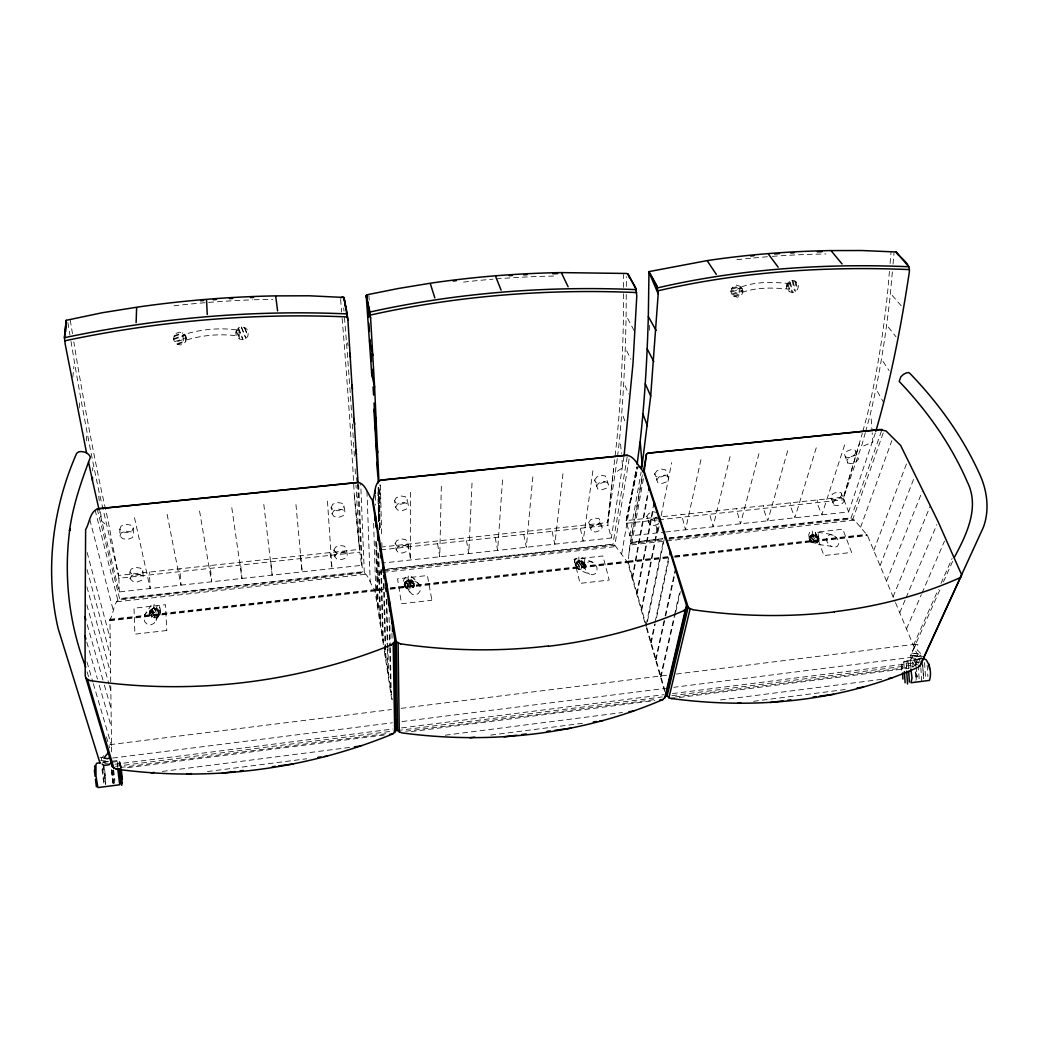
<?xml version="1.0" encoding="UTF-8"?>
<svg xmlns="http://www.w3.org/2000/svg" width="1039" height="1039" viewBox="0 0 1039 1039"><rect width="100%" height="100%" fill="white"/><g stroke="black" fill="none" stroke-linecap="round" stroke-linejoin="round"><path stroke-width="0.75" stroke-dasharray="5 3.75" d="M413.366 583.671L412.561 580.554L408.872 579.372L404.496 582.528L404.145 585.502L405.21 587.529L407.392 588.853L410.132 589.126L414.34 586.503L414.678 583.528L411.418 580.191L406.158 580.788L406.976 581.619L410.924 581.178L413.366 583.671L414.678 583.528M623.556 293.777L623.452 316.207A476.862 83.25 86.4 0 1 616.698 441.692L607.841 520.357L607.958 525.279L611.322 537.955L382.755 563.021M623.582 287.361L623.647 274.556M626.257 294.44L626.088 317.038A477.174 83.886 86.5 0 1 619.192 442.588L617.491 456.991M626.322 286.374L626.4 276.686M646.479 626.231L628.076 561.8L629.907 545.02L642.44 474.265M739.3 287.764L739.197 293.453C755.626 286.998 772.808 287.491 789.056 289.206L789.237 283.53C772.665 281.985 754.95 281.231 739.3 287.764L741.43 287.972L742.288 289.128L741.327 292.894M92.679 470.875L92.744 467.654M441.328 486.226L439.757 556.774L437.133 541.007M379.352 529.669L379.949 484.745M117.576 766.782L117.706 762.055L118.875 760.34L111.16 761.314M379.222 529.228L380.248 492.811M105.679 784.341L104.757 769.392M472.018 483.083L468.784 553.579L465.992 537.89M86.341 440.822L86.549 436.302M660.064 516.915L626.179 520.578L638.115 466.368L626.179 520.578L629.881 535.916L663.947 532.176M186.163 338.48L184.994 334.753L182.435 332.766L179.202 332.233L176.175 333.298L174.162 335.675L173.63 339.545L174.851 342.454L177.435 344.428L180.656 344.961L183.682 343.896L185.695 341.532L186.163 338.48L174.851 342.454M585.217 566.502L583.983 566.112L584.1 564.528L581.489 562.099L575.346 563.411L575.087 566.32L578.541 569.58L583.645 569.008L585.113 567.307L585.36 564.385L581.892 561.138L576.814 561.709L575.346 563.411M583.983 566.112L584.321 562.93L581.723 560.489L577.905 560.917L576.58 563.8M413.353 587.853L413.99 578.697L411.405 576.567L410.522 589.061M502.525 479.953L497.629 550.423L494.668 534.786M407.392 588.516L408.301 576.022M404.807 586.36L405.496 577.229L403.716 579.84L403.47 583.178L404.807 586.36L412.171 594.308L415.405 594.866L418.327 593.607L420.146 590.866L420.379 587.386L418.964 584.113L413.99 578.697M79.172 408.028L79.834 400.184M111.615 751.885L109.939 619.322C114.55 613.283 112.641 600.01 121.94 598.321L360.195 572.021C369.209 571.71 369.468 584.814 374.741 589.581L383.43 644.998M889.423 271.348L887.553 293.297A466.433 141.317 88.5 0 1 866.838 416.756L862.734 431.704M890.085 263.503L891.007 252.529M892.332 271.971L890.358 294.089A466.732 142.018 88.5 0 1 869.474 417.6L865.76 431.068M893.033 264.075L894.021 253.009M532.838 476.849L526.305 547.28L523.188 531.708M72.795 377.365L73.886 366.507M380.456 547.124L607.724 522.578L613.529 468.888M562.956 473.758L554.813 544.15L551.527 528.643M617.296 458.589L607.724 522.578M623.971 456.524L611.322 537.955M592.892 470.693L583.152 541.046L579.71 525.604M382.534 569.917L379.962 572.684L375.767 590.853L392.339 699.715M665.492 532.007L848.629 511.915L843.928 499.707L844.11 494.876L862.331 433.211M236.437 330.389L235.983 334.233L237.139 337.13L239.658 339.104L242.827 339.636L245.827 338.571L247.853 336.22L248.295 332.376L247.139 329.48L244.646 327.506L241.464 326.973L238.451 328.025L236.437 330.389L239.606 338.285M404.145 584.71L405.457 584.554L406.976 581.619M627.192 456.835L612.893 544.488L384.144 569.736M629.089 458.978L614.867 545.241L627.673 562.528L645.933 626.296M621.686 553.852L636.621 466.862M629.881 535.916L641.115 472.018M628.998 553.047L642.79 474.836M643.401 478.654L632.037 542.371L629.907 545.02L854.59 520.162L867.5 535.553L894.943 601.269M632.128 578.074L647.959 492.018M632.647 578.022L648.219 493.551M636.66 593.892L653.973 502.85M637.18 593.827L653.349 509.071M641.258 609.958L658.323 523.266M626.179 520.578L636.66 467.667M641.79 609.893L658.583 524.773M659.025 526.604L657.791 532.851L653.934 517.578M661.181 515.682L671.688 462.615M156.084 620.686L156.811 617.062L155.811 613.659L153.356 611.348L150.097 610.763L146.902 612.075L144.629 614.906L143.876 618.517L144.85 621.958L147.317 624.296L150.603 624.868L153.811 623.556L159.954 613.867L160.655 610.374L159.681 607.088L157.292 604.88L154.655 617.88M157.759 616.621L159.681 607.088M151.486 617.322L154.149 604.308M646.258 624.725L663.596 539.618M647.44 621.504L664.168 539.553M149.109 615.075L151.071 605.568L144.629 614.906M650.687 642.92L654.674 624.01M655.012 622.439L668.96 556.294M651.232 642.855L655.232 623.945M656.557 617.647L669.22 557.8M914.904 665.999L912.684 662.233L910.242 661.168L903.787 661.986L901.969 663.934L901.255 670.947M655.531 659.817L664.778 617.478M665.129 615.906L675.064 570.424M656.077 659.752L665.35 617.4M665.687 615.841L675.649 570.359M700.948 459.615L685.519 529.812L681.519 514.604M915.177 666.324L916.099 662.142L917.969 660.194L918.164 663.389M916.177 679.844L916.437 671.324M660.453 676.999L674.051 616.945M674.402 615.361L679.779 591.659M660.999 676.934L675.35 613.711M675.714 612.14L680.376 591.594M730.04 456.628L713.105 526.786L708.949 511.643M758.951 453.666L740.521 523.773L736.222 508.694M730.859 291.323L731.664 288.413L733.742 286.154L736.56 285.154L740.249 286.361L742.262 288.284L742.95 291.076L742.145 293.985L740.054 296.232L737.248 297.232L733.56 296.011L731.56 294.115L730.859 291.323L741.339 287.595M865.344 432.562L862.045 444.536L843.759 497.071L661.596 516.76M875.358 432.925L848.629 511.915M787.237 283.699L786.406 286.608C786.393 289.959 789.536 292.466 792.731 292.478L795.51 291.491L797.601 289.245L798.446 286.348L797.809 283.569L794.848 280.985L792.108 280.465L789.315 281.452L787.237 283.699L789.004 291.271M787.679 450.718L767.782 520.786L764.133 510.85L763.327 505.759M159.824 615.127L160.474 612.854L159.474 609.958L154.279 607.802L150.733 609.841L150.603 613.14L149.213 613.296L150.213 616.205L155.11 617.854L157.863 616.958L159.824 615.127L157.564 609.386M149.213 613.296L149.876 611.036L151.85 609.205L157.383 608.594L156.733 609.607L152.577 610.075L150.603 613.14M843.759 497.071L859.461 443.679M812.992 542.423L813.264 541.501M819.057 540.228L817.81 539.851L817.719 538.332L814.914 535.981L815.186 535.072L812.563 534.812L810.355 535.605L808.874 538.033L810.394 541.968L815.355 543.462L818.784 541.02L818.927 538.189L815.186 535.072M816.238 447.796L794.887 517.812L791.095 507.915L790.289 502.85M357.637 497.941L358.663 494.694L358.156 485.07M809.134 537.241L810.368 537.618L811.797 534.799L815.433 534.384L818.238 536.734L817.81 539.851M844.629 444.887L821.836 514.85L817.914 505.006L817.096 499.954M881.488 430.99L850.967 518.201L669.064 538.28M883.189 433.003L852.98 518.929L666.051 539.579M860.63 527.215L891.839 440.588M873.747 550.501L906.761 463.095M880.085 565.697L914.073 478.044M886.527 581.126L922.229 491.499M119.823 529.189L121.095 526.046L125.589 524.318L130.654 525.059L133.291 527.799L133.473 534.566L132.174 537.708L127.68 539.41L122.628 538.696L119.953 535.981L119.823 529.189L122.485 531.929L127.511 532.643L131.979 530.942L133.291 527.799M119.953 535.981L121.251 532.825L125.758 531.111L130.836 531.838L133.473 534.566M893.085 596.815L930.386 505.655M378.56 521.357L377.988 495.837L379.352 492.577L379.17 487.759M899.748 612.75L905.398 599.295M906.034 597.802L936.827 524.578M578.658 568.788L579.061 567.826M581.489 562.099L581.892 561.138M129.927 572.034L131.187 569.086L135.538 567.45L140.395 568.099L142.927 570.632L143.135 577.32L141.849 580.256L137.525 581.892L132.654 581.256L130.096 578.736L129.927 572.034L132.472 574.567L137.317 575.203L141.642 573.58L142.927 570.632M130.096 578.736L131.369 575.788L135.719 574.151L140.603 574.788L143.135 577.32M906.515 628.959L921.32 594.711M921.97 593.217L944.503 541.098M913.398 645.427L938.347 589.347M940.97 583.437L952.14 558.346M918.905 662.272L915.697 661.96L912.787 660.362L910.956 657.908L910.684 655.284L940.815 587.788M943.425 581.918L953.257 559.904M919.476 662.051L915.593 662.544L910.385 660.31L913.411 653.83L917.294 653.349L920.047 655.077L921.476 658.453L913.697 659.44M407.392 588.061L407.898 587.074M410.924 581.178L411.418 580.191M331.142 507.331L332.844 504.188L337.35 502.499L342 503.253L344.052 505.993L344.987 512.539L343.247 515.656L338.753 517.344L334.103 516.617L332.025 513.889L331.142 507.331L333.22 510.058L337.844 510.785L342.325 509.11L344.052 505.993M332.025 513.889L333.74 510.759L338.259 509.058L342.922 509.811L344.987 512.539M333.909 550.047L335.558 547.098L339.909 545.488L344.403 546.15L346.377 548.696L347.286 555.177L345.61 558.099L341.26 559.696L336.779 559.06L334.766 556.527L333.909 550.047L335.909 552.579L340.376 553.229L344.701 551.618L346.377 548.696M334.766 556.527L336.428 553.592L340.805 551.982L345.299 552.631L347.286 555.177M394.521 500.772L396.353 497.642L400.859 495.954L405.392 496.707L407.275 499.447L408.418 505.928L406.561 509.045L402.067 510.72L397.534 509.98L395.625 507.266L394.521 500.772L396.43 503.499L400.937 504.227L405.431 502.564L407.275 499.447M395.625 507.266L397.469 504.136L401.989 502.447L406.535 503.201L408.418 505.928M395.145 543.436L396.911 540.501L401.262 538.89L405.639 539.566L407.457 542.111L408.574 548.527L406.769 551.436L402.431 553.034L398.054 552.384L396.21 549.865L395.145 543.436L396.976 545.969L401.34 546.631L405.678 545.033L407.457 542.111M185.812 340.298L186.007 336.376L185.163 335.142L182.721 334.948L183.487 340.896C201.618 335.065 220.281 333.337 239.347 336.129L238.684 330.207C220.047 327.337 200.644 329.181 182.721 334.948M396.21 549.865L397.989 546.93L402.366 545.319L406.743 545.982L408.574 548.527M152.123 616.776L152.785 615.75M594.62 480.057L596.828 476.953L601.334 475.291L605.49 476.057L608.659 485.083L606.425 488.161L601.919 489.824L597.763 489.07L594.62 480.057L595.996 482.784L600.139 483.538L604.633 481.888L606.854 478.797M596.386 486.356L598.607 483.252L603.139 481.589L607.308 482.343L608.659 485.083M588.619 522.578L590.749 519.656L595.113 518.071L599.139 518.747L602.191 527.513L600.048 530.409L595.698 531.994L591.672 531.332L588.619 522.578L589.97 525.111L593.996 525.773L598.334 524.201L600.464 521.292M590.321 528.799L592.451 525.89L596.828 524.292L600.867 524.981L602.191 527.513M810.368 537.618L811.277 536.384L814.914 535.981M654.674 473.849L656.999 470.745L661.505 469.096L665.557 469.862L668.765 478.823L666.415 481.901L661.908 483.538L657.869 482.797L654.674 473.849L655.895 476.563L659.934 477.317L664.428 475.68L666.752 472.589M656.635 480.083L658.973 476.979L663.505 475.33L667.558 476.096L668.765 478.823M658.116 524.098L653.752 525.669L649.83 524.994L646.752 516.305L648.985 513.396L653.349 511.811L657.271 512.5M648.635 522.474L650.869 519.565L655.245 517.98L659.181 518.669M103.692 755.717L101.419 758.249L101.458 762.119L109.121 761.158M918.216 656.492L914.567 656.193L912.645 654.206L912.45 651.115L914.528 647.674L917.957 644.855L916.112 644.128L915.19 644.972L917.333 650.063L922.242 655.038L918.216 656.492L673.804 687.311M810.654 541.176L811.511 540.566M816.654 536.916L817.511 536.306M617.348 471.238L622.647 467.641L621.556 455.043M576.398 567.489L577.372 566.865M583.178 563.06L584.152 562.424M405.197 586.736L406.249 586.074M412.561 582.165L413.613 581.515M150.032 615.4L151.213 614.724M156.733 609.607L158.292 610.633L159.474 609.958M863.721 445.9L872.851 441.991L872.176 432.782M656.219 517.942L651.869 519.513L647.959 518.838L646.752 516.305M731.664 288.413L739.339 285.686M732.573 289.102L740.249 286.361M731.768 292.024L742.262 288.284M731.56 294.115L742.028 290.375M732.469 294.803L742.95 291.076M733.56 296.011L741.223 293.284M734.469 296.712L742.145 293.985M174.162 335.675L182.435 332.766M174.084 336.493L182.383 333.571M173.708 338.727L184.994 334.753M173.63 339.545L184.942 335.571M174.929 341.623L186.215 337.662M177.5 343.597L185.747 340.701M177.435 344.428L185.695 341.532M789.237 283.53L787.12 284.089L786.965 288.998M238.684 330.207L236.373 330.805L235.775 332.155L236.944 335.935M102.718 762.457L105.614 762.003M207.462 771.535L306.674 758.769M490.746 735.093L583.71 723.144M753.535 701.299L847.538 689.208M115.576 766.314L394.339 730.937M397.547 730.521L662.324 696.922M671.882 695.701L917.515 664.531M120.355 767.496L388.326 733.43M405.691 731.222L656.583 699.338M675.337 696.948L913.632 666.661M127.472 767.678L386.326 734.755M411.171 731.586L654.869 700.585M679.233 697.494L908.917 668.272M162.37 771.419L349.585 747.444M445.289 735.196L622.413 712.52M720.469 699.961L883.851 679.051M912.294 656.051L920.047 655.077M112.615 758.054L392.404 722.78M402.054 721.56L665.765 688.325M103.432 762.288L109.615 761.509M920.268 658.986L903.475 661.116L907.644 662.025L909.982 666.077M112.03 762.197L119.615 761.236L121.381 767.289M115.017 764.236L392.924 729.014M401.548 727.923L663.843 694.688M672.454 693.597L918.788 662.388M109.835 744.677L391.469 709.559M401.119 708.351L668.272 675.038M676.324 674.025L916.112 644.128M158.292 610.633L158.915 612.205L160.305 612.049M575.19 565.528L576.463 565.385M584.1 564.528L585.36 564.385M809.238 539.28L810.459 539.137M817.719 538.332L818.927 538.189M109.939 619.322L374.741 589.581M375.832 589.464L383.885 588.555M390.326 587.827L627.037 561.242M628.076 561.125L668.389 556.605M674.843 555.878L866.734 534.332M109.744 620.049L375.04 590.23M383.742 589.256L375.728 590.152L373.572 521.578M390.157 588.529L627.413 561.865M628.076 561.8L672.999 556.748M674.61 556.566L867.175 534.929M109.679 620.764L375.222 590.905M375.767 590.853L383.794 589.944M390.209 589.23L627.673 562.528M628.192 562.463L673.168 557.411M674.766 557.229L867.5 535.553M387.82 568.982L610.763 544.371L614.867 545.241L384.118 570.736M662.83 538.631L632.037 542.371L662.622 538.994M669.246 537.916L848.902 518.097L854.59 520.162M630.608 543.501L664.441 539.761M116.628 601.815L365.715 574.255M383.183 572.32L616.374 546.527M119.264 591.918L118.901 578.255L359.78 552.164L361.663 565.333L119.264 591.918L99.51 511.695M380.729 549.891L607.958 525.279M626.413 523.279L657.219 519.942M658.739 519.773L843.928 499.707M71.003 341.389L74.899 364.884A500.356 44.326 82.6 0 0 99.627 494.46L118.563 575.424L359.494 549.397L355.987 485.109M914.411 659.726L918.112 659.336M912.047 653.154L920.762 654.012M910.684 655.284L922.593 656.44M910.956 657.908L922.879 659.077M912.787 660.362L921.528 661.22M99.965 757.301L103.173 757.613M100.679 760.47L108.731 761.275M104.731 763.574L109.459 764.042M811.069 540.735L809.836 532.189L808.706 534.63C809.732 547.021 826.524 544.15 835.122 547.306L837.603 546.137L838.733 543.579C838.226 531.968 823.005 534.254 815.277 531.578L816.992 543.267M576.359 567.086L576.216 558.203L574.723 560.748L574.775 563.995C577.697 570.762 586.269 572.996 592.801 574.762L595.529 573.554L597.048 570.879L596.957 567.502L595.282 564.32L592.477 562.177L581.931 557.566L582.165 569.723M833.239 535.202L830.096 534.669L827.628 535.838L826.486 538.371L826.979 541.605L828.979 544.683L831.966 546.774M592.477 562.177L589.295 561.618L586.58 562.826L585.048 565.476L585.113 568.84L586.775 572.034L589.594 574.216M833.733 504.993L837.343 505.681L841.694 504.123L844.265 501.253L841.058 492.733L837.447 492.031L833.083 493.59L830.538 496.486L833.733 504.993L832.979 502.473L835.538 499.577L839.915 498.019L843.525 498.707M831.304 499.019L834.901 499.707L839.239 498.162L841.798 495.265L841.058 492.733M847.707 462.965L851.422 463.719L855.928 462.108L858.604 459.043L855.279 450.29L851.577 449.497L847.058 451.134L844.408 454.212L847.707 462.965L846.967 460.251L849.629 457.186L854.162 455.55L857.889 456.329M845.149 456.926L848.85 457.692L853.344 456.069L856.006 453.004L855.279 450.29M404.496 582.528L405.729 582.931M413.106 585.308L414.34 585.71M149.876 611.036L151.097 611.439M158.422 613.906L159.655 614.322M418.964 584.113L416.301 581.905L413.08 581.333L410.171 582.593L408.353 585.308L408.106 588.762L409.496 592.061M810.355 535.605L811.277 536.384M816.901 541.085L817.836 541.877M104.978 523.916L101.614 521.046L100.523 511.733M576.814 561.709L577.684 562.515M582.879 567.398L583.749 568.216M411.86 586.619L412.665 587.464M892.202 295.349L901.462 306.089M151.85 609.205L152.577 610.075M156.954 615.283L157.681 616.153M888.319 327.142L895.982 336.753M815.433 534.384L818.329 538.267M813.459 534.202L818.784 541.02M811.797 534.799L817.576 542.67M810.888 536.02L813.784 539.903M810.095 536.41L815.355 543.462M808.874 538.033L812.732 543.215M883.046 361.455L889.046 370.572M581.723 560.489L584.217 564.515M581.788 561.943L585.113 567.307M579.697 560.294L583.113 565.8M579.113 561.683L583.645 569.008M577.905 560.917L581.308 566.424M576.801 562.19L579.281 566.229M576.71 562.502L581.243 569.84M575.242 564.203L578.541 569.58M915.528 671.973L918.528 679.753M877.384 391.443L883.721 402.703M627.582 318.363L634.985 332.233M410.924 579.567L413.106 583.71M411.431 580.996L414.34 586.503M408.872 579.372L411.86 585.022M408.704 580.723L412.665 588.256M406.963 580.009L409.95 585.671M406.171 581.58L410.132 589.126M407.885 585.477L405.717 581.321L405.457 584.554M404.496 583.334L407.392 588.853M626.699 350.779L630.907 359.234M625.101 385.69L628.543 393.898M895.501 602.607L920.398 662.181M236.476 331.194L239.658 339.104M241.464 326.973L245.775 337.766M241.516 327.766L245.827 338.571M238.451 328.025L242.775 338.818M238.502 328.831L242.827 339.636M244.646 327.506L247.789 335.402M244.697 328.298L247.853 336.22M157.941 609.036L158.915 612.205M156.382 608.01L158.071 612.309M154.279 607.802L157.863 616.958M152.214 608.464L154.525 614.361M152.032 610.01L155.11 617.854M150.733 609.841L152.421 614.153M150.058 611.828L152.304 617.582M812.563 534.812L812.94 535.786M815.238 541.683L815.615 542.67M623.062 416.145L625.764 423.509M87.12 671.856L88.951 678.051M106.407 736.898L108.238 743.093M86.964 661.986L92.874 682.104M93.328 683.649L111.524 745.521M86.795 642.128L97.458 679.051M99.237 685.195L111.238 726.742M646.907 627.751L664.765 690.039M646.362 627.816L664.622 691.571M108.952 745.573L109.627 747.924M87.224 624.699L103.939 683.519M104.368 685.065L110.965 708.286M86.834 604.828L108.965 683.961M109.407 685.519L110.705 690.169M86.899 586.866L110.446 672.363M87.055 569.606L110.186 654.869M87.146 552.475L109.926 637.673M579.217 560.878L579.476 561.891M581.087 568.021L581.346 569.047M89.835 519.656L113.303 610.529M95.094 509.954L117.823 600.152L364.325 572.918L360.689 483.031M97.185 508.928L119.693 598.932L362.39 572.138L358.611 482.46M790.328 282.127L792.731 292.478M789.315 281.452L791.731 291.79M788.224 284.387L790.004 291.959M795.848 281.66L797.601 289.245M794.848 280.985L796.588 288.556M793.121 281.127L795.51 291.491M792.108 280.465L794.51 290.803M134.473 517.669L150.226 588.529L149.317 572.099M347.507 342.714L348.104 345.649M167.123 514.331L180.981 585.152L179.89 568.801M118.901 578.255L108.108 520.708L101.926 493.031A499.811 43.664 82.6 0 1 77.367 363.546L73.808 341.844M118.134 573.151L118.563 575.424M408.704 579.931L408.872 580.97M409.95 587.269L410.132 588.321M199.566 511.006L211.553 581.801L210.281 565.515M67.886 322.584L69.964 335.116M70.249 320.129L72.535 334.09M384.378 651.206L392.223 702.858M818.135 533.578L819.407 542.137M812.238 531.059L813.94 542.761M231.801 507.694L241.944 578.463L240.49 562.255M103.822 765.107L105.783 781.393M103.095 764.951L105.42 784.211M102.627 768.146L104.575 784.263M102.043 769.341L103.861 784.315M120.472 762.99L121.005 767.431M119.615 761.236L120.199 766.042M119.03 762.808L119.407 766.016M113.628 769.873L114.874 780.224M112.991 770.211L114.537 783.042M112.173 770.211L114.108 786.302M263.815 504.422L272.14 575.151L270.504 559.008M98.718 496.213L99.263 500.863M300.349 555.787L302.167 571.866L295.634 501.149M330.012 552.579L331.999 568.593L327.246 497.915M378.871 487.733L380.326 529.487M357.585 484.096L361.663 565.333M342.156 318.363L343.935 340.441A488.382 19.338 84.5 0 1 352.818 468.005L354.312 495.473L359.78 552.164M408.119 544.137L410.574 559.969L410.444 489.382M354.312 495.473L359.494 549.397M620.595 444.017L621.413 453.472M340.623 299.453L341.649 312.064M343.727 307.921L343.987 311.103M344.493 317.466L346.39 341.312A488.707 19.91 84.5 0 1 349.714 385.898M871.189 418.951L872.072 431.25M368.884 295.531L369.222 300.258M920.84 667.687L921.736 682.142M918.268 664.999L919.164 679.402M916.099 662.142L916.294 665.168M916.385 666.674L917.047 677.233M915.294 672.09L915.866 681.246M912.684 662.233L912.982 667.064M910.242 661.168L910.645 667.583M908.398 663.116L908.774 669.168M906.203 663.051L906.618 669.493M903.787 661.986L904.294 669.999M901.969 663.934L902.449 671.493M927.191 665.259L927.879 676.493M924.593 662.583L925.58 678.584M922.515 661.336L923.45 676.415M922.684 665.012L923.528 678.727M355.13 468.953L355.559 477.031M378.17 487.72L378.793 521.318M377.858 492.616L377.988 495.837M154.59 608.309L154.642 609.399M154.889 615.958L154.928 617.049M366.962 491.33L370.209 581.892M375.702 541.54L377.677 607.114M375.391 495.33L375.676 505.032M376.819 543.839L377.91 581.035M376.287 541.475L378.235 607.049M378.767 553.047L380.742 623.53M378.17 553.112L380.183 623.595M380.391 485.07L381.69 536.293M381.845 542.696L381.936 545.904M381.443 569.554L383.287 640.284M378.677 487.655L379.78 529.371M380.845 569.619L382.729 640.349M384.105 583.45L385.885 657.336M383.495 583.528L385.313 657.401M386.859 599.295L387.028 607.308M387.066 608.919L387.846 644.206M387.885 645.803L388.521 674.675M386.248 599.36L387.339 647.479M387.365 649.076L387.95 674.74M584.632 559.644L584.814 568.554M389.093 617.4L389.677 646.115M389.716 647.713L390.638 692.39M389.872 625.309L390.287 646.05M390.313 647.635L391.209 692.312M578.853 557.034L579.074 569.19M391.95 633.206L392.093 641.245M378.417 494.174L378.677 521.539M649.557 325.402A475.797 89.159 86.6 0 1 649.388 330.259M349.831 387.534A488.707 19.91 84.5 0 1 351.922 417.782M352.338 424.029A488.707 19.91 84.5 0 1 353.234 437.757M353.52 442.367A488.707 19.91 84.5 0 1 354.598 459.809M736.885 259.737A605.373 333.597 11.5 0 1 752.184 258.088M753.73 257.945A605.373 333.597 11.5 0 1 770.743 256.477M772.302 256.36A605.373 333.597 11.5 0 1 825.979 253.971M463.55 282.101A605.984 376.313 2.9 0 1 493.07 279.153M496.174 278.907A605.984 376.313 2.9 0 1 557.32 275.984M173.968 305.778A645.777 401.002 -9.6 0 1 207.099 302.531M208.67 302.401A645.777 401.002 -9.6 0 1 252.568 299.842M254.126 299.777A645.777 401.002 -9.6 0 1 272.815 299.31M431.743 599.477L431.73 600.295L401.509 603.737L397.547 578.853L427.419 575.515L431.743 599.477M574.125 559.164L580.061 583.373L609.192 580.061L602.932 555.956L574.125 559.164M815.42 532.267L823.927 555.566L851.603 552.41L842.811 529.215L815.42 532.267M166.772 630.517L134.901 634.154L134.005 608.218L165.513 604.711L166.772 630.517M112.913 783.185L111.251 768.185L113.043 783.133"/><path stroke-width="1.5" d="M85.016 635.972L85.627 529.565C89.783 522.903 90.003 509.526 99.666 508.539L356.26 482.564C365.416 481.706 367.494 494.499 372.313 499.98L394.716 639.479L395.937 730.729L392.768 733.937C305.791 769.743 209.384 781.899 116.225 769.107L112.381 766.717L85.237 675.87L85.016 635.972L85.912 639.05M875.773 431.419C890.942 379.417 901.138 326.103 909.255 272.595C910.982 263.296 900.475 258.594 896.138 251.983L861.993 250.529L830.122 250.594A691.597 389.56 12.8 0 0 706.91 260.659L648.985 271.608L648.349 315.103A476.278 88.873 86.6 0 1 640.245 440.484L637.089 464.472M99.147 510.136L92.471 480.563L92.536 477.33M136.122 322.674L136.616 307.947M65.717 331.402L65.989 325.077M641.673 468.823L650.7 396.054L658.194 293.855L656.934 285.816L648.985 271.608M395.937 730.729L395.443 724.04M357.987 481.849L347.922 320.129L343.922 297.453L309.297 295.79L275.361 295.881A737.794 475.394 -10.6 0 0 137.044 307.167L102.186 312.752L66.197 320.324L64.444 337.714L65.184 344.078L86.575 452.952M66.197 320.324L64.444 337.714A772.068 514.201 -11.6 0 1 347.286 313.934L343.922 297.453L346.052 309.544M624.166 454.926L632.998 363.455L636.803 295.66L635.569 287.608L627.972 274.062L626.426 273.465L560.709 272.595A689.753 444.237 3.7 0 0 430.276 283.231L398.301 288.504L366.767 294.829L366.222 295.621L371.689 373.819L374.611 387.157L378.91 481.343M643.323 472.394L646.479 454.082L647.959 453.16L879.721 429.575L886.085 431.016L900.657 445.471L938.074 521.591L961.672 574.905L920.073 665.843L918.554 667.051C841.512 701.819 754.418 709.611 671.207 698.507L668.895 697.766L666.012 694.416M648.817 490.356L649.401 487.174L644.193 471.277L646.479 454.082M653.947 505.928L654.544 502.785L649.401 487.174M659.207 521.617L659.83 518.474L654.544 502.785M664.492 537.981L665.142 534.825M669.882 554.657L670.545 551.501L659.83 518.474M664.622 698.312L686.428 605.166L669.96 551.566L643.777 471.979C638.024 466.667 634.426 454.627 625.127 455.342L382.521 479.901C373.676 480.862 375.702 493.798 372.91 499.928L396.249 641.544L397.547 730.521L401.561 732.82C489.538 744.742 581.087 734.846 662.895 699.572L665.531 696.507L686.519 607.334M667.064 696.312L688.169 607.14L670.545 551.501M668.895 697.766L690.169 608.685L688.169 607.14M920.073 665.843L920.723 664.116M954.568 556.969C966.673 534.384 980.011 507.058 967.218 481.719C951.023 444.419 927.256 410.782 899.216 381.456L900.839 376.806L903.411 374.43L906.32 372.897L908.787 372.611L910.138 373.65C938.983 403.587 963.53 437.887 980.452 475.953C987.375 491.928 989.531 510.72 983.375 527.267L921.385 662.661M108.264 752.665L103.796 758.145L107.796 758.665L109.822 757.86M391.041 645.141L394.495 641.751M111.225 762.873L108.874 764.834L104.29 765.405L102.056 764.029M960.997 576.723L959.374 577.983A401.223 280.322 11.2 0 1 834.369 611.724M683.675 610.555L685.545 609.231M639.998 467.082L642.245 465.628L640.219 442.056M340.493 297.868L342.844 296.79M186.656 774.211L191.462 773.587M317.882 757.327L321.077 756.911M324.272 756.509L327.48 756.093M469.914 737.768L474.719 737.158M593.321 721.897L596.529 721.495M599.737 721.079L602.945 720.663M737.599 703.351L740.794 702.935M857.097 687.974L863.461 687.156M222.372 773.172L235.23 771.509M240.048 770.886L243.269 770.47M272.205 766.743L275.413 766.327M278.634 765.912L293.102 764.042M504.097 736.833L516.825 735.196M521.604 734.573L526.37 733.963M547.046 731.3L550.228 730.885M555.008 730.274L570.918 728.222M770.38 702.494L783.016 700.857M787.757 700.247L790.913 699.844M813.043 696.987L816.199 696.585M819.368 696.169L833.59 694.338M116.225 769.107L119.433 768.704M389.547 734.339L392.768 733.937M659.687 699.974L662.895 699.572M671.207 698.507L674.415 698.104M151.162 772.847L154.369 772.445M354.39 746.833L360.793 746.015M628.855 711.689L633.686 711.079M888.657 678.428L891.865 678.025M100.341 762.678L96.627 763.262L95.926 764.808L96.017 776.185L97.926 787.575L119.745 784.77L117.641 768.107M97.185 508.928L358.611 482.46M380.274 480.265L627.452 455.238M647.959 453.16L882.02 429.458M690.169 608.685L692.662 609.503M396.249 641.544L400.586 644.011M85.86 678.116L90.029 680.701M923.593 658.674L926.074 659.7C930.243 665.635 931.632 673.428 929.476 680.389L911.021 682.766L912.008 677.909L910.852 669.025M831.473 251.178L842.084 263.971M768.509 254.282L778.159 267.179M707.572 261.308L716.326 274.426M897.774 254.555L896.138 251.983L908.813 266.737A724.988 416.158 14.1 0 0 657.661 287.855L649.011 272.322L658.194 293.855M648.336 316.557L656.064 330.376M647.219 348.935L653.778 361.559M561.605 273.231L568.099 286.751M645.31 383.794L650.7 396.054M397.547 730.521L395.262 718.936M629.738 278.387L627.972 274.062L636.271 289.647A720.118 478.901 4.5 0 0 369.988 312.025L366.222 295.621L370.611 318.207L374.611 387.157M495.655 276.517L501.097 290.154M642.998 414.21L647.466 425.951M100.017 763.107L58.184 628.699C44.612 570.424 52.677 507.811 76.665 453.29L78.808 451.809C83.237 450.926 88.536 452.757 90.445 457.082C81.419 480.979 72.86 505.448 69.496 530.994L69.873 528.591C63.587 575.281 68.756 623.153 85.743 667.207M430.419 283.946L434.822 297.842M87.549 679.818L113.939 768.302M85.016 616.958L85.899 620.062M111.796 764.639L112.381 766.717M366.222 295.621L370.611 318.207M369.494 340.805L372.845 355.429M88.536 462.147L92.471 480.563M349.611 353L350.507 357.403M376.404 422.198L373.858 409.301L378.378 482.901M351.727 384.716L352.598 389.183M375.56 440.185L377.793 452.484M353.767 418.509L354.793 424.263M346.584 312.57L347.922 320.129M355.78 449.939L356.559 454.575M275.738 296.583L277.608 310.908M94.575 765.899L95.133 770.419M94.367 770.328L95.107 776.315M95.471 779.302L96.38 786.796M121.186 768.899L122.42 779.25M120.576 769.25L122.303 783.666M119.797 769.237L121.719 785.328M119.069 768.704L120.862 783.64M356.974 478.031L357.273 481.057M366.767 294.829L367.338 302.765M367.91 310.7L368.364 317.051M368.832 323.402L369.403 331.337M908.709 671.402L909.372 682.078M906.722 671.103L907.528 683.974M904.398 671.61L905.112 682.831M902.54 672.999L902.93 679.051M929.152 664.181L929.437 668.752M206.553 300.063L207.255 314.518M377.677 474.81L377.365 466.732A487.72 25.391 84.7 0 0 377.157 462.199M374.923 515.941L375.066 520.747M375.248 490.486L375.339 493.72M375.521 515.876L375.858 527.072M378.183 532.228L378.417 540.228M377.586 532.293L377.806 540.293M380.897 548.657L380.975 551.865M381.066 555.086L381.144 558.294M380.287 548.722L380.378 551.93M383.716 567.398L383.833 572.216M383.911 575.424L383.988 578.632M383.092 567.463L383.209 572.281M386.495 583.256L386.677 591.282M385.988 588.139L386.066 591.347M388.768 601.438L388.833 604.633M389.391 601.373L389.586 610.945M393.197 643.738L394.742 732.612M392.339 620.283L392.404 623.491M392.456 626.712L392.547 631.53M391.716 620.348L391.768 623.569M398.106 643.154L399.262 732.04M834.447 611.906A401.184 280.179 11.5 0 1 692.649 609.685M548.384 645.959A410.067 296.167 3.6 0 1 400.625 643.855M683.779 610.685A410.028 296.699 3.4 0 1 548.475 646.284M390.963 645.011A428.289 307.362 -5.6 0 1 244.451 682.48A428.354 307.375 -5.3 0 1 90.081 680.558M750.703 256.036A658.596 367.949 12.3 0 1 753.885 255.737M774.626 253.984A658.596 367.949 12.3 0 1 779.445 253.646M790.744 252.958A658.596 367.949 12.3 0 1 793.991 252.776M817.329 251.854A658.596 367.949 12.3 0 1 822.005 251.737M453.173 281.037A657.83 417.756 3.3 0 1 456.355 280.647M509.227 275.686A657.83 417.756 3.3 0 1 512.461 275.478M523.747 274.815A657.83 417.756 3.3 0 1 526.968 274.66M552.8 273.712A657.83 417.756 3.3 0 1 557.657 273.621M200.579 300.752A702.598 446.289 -10.2 0 1 203.67 300.492M213.255 299.726A702.598 446.289 -10.2 0 1 216.489 299.479M229.45 298.622A702.598 446.289 -10.2 0 1 232.671 298.427M250.386 297.57A702.598 446.289 -10.2 0 1 253.607 297.44M369.975 339.272A487.72 25.391 84.7 0 1 370.416 345.675M370.949 353.611A487.72 25.391 84.7 0 1 371.468 361.442M371.975 369.183A487.72 25.391 84.7 0 1 372.482 377.222M373.092 387.04A487.72 25.391 84.7 0 1 373.585 395.08M374.053 403.002A487.72 25.391 84.7 0 1 374.598 412.47M375.131 421.86A487.72 25.391 84.7 0 1 375.624 431.055M376.092 440.172A487.72 25.391 84.7 0 1 376.65 451.368M64.704 340.844A772.6 516.344 -11.7 0 1 347.636 316.973M370.352 315.064A720.572 480.888 4.5 0 1 636.725 292.582M658.129 290.777A725.664 417.73 14.2 0 1 909.346 269.595"/></g></svg>
